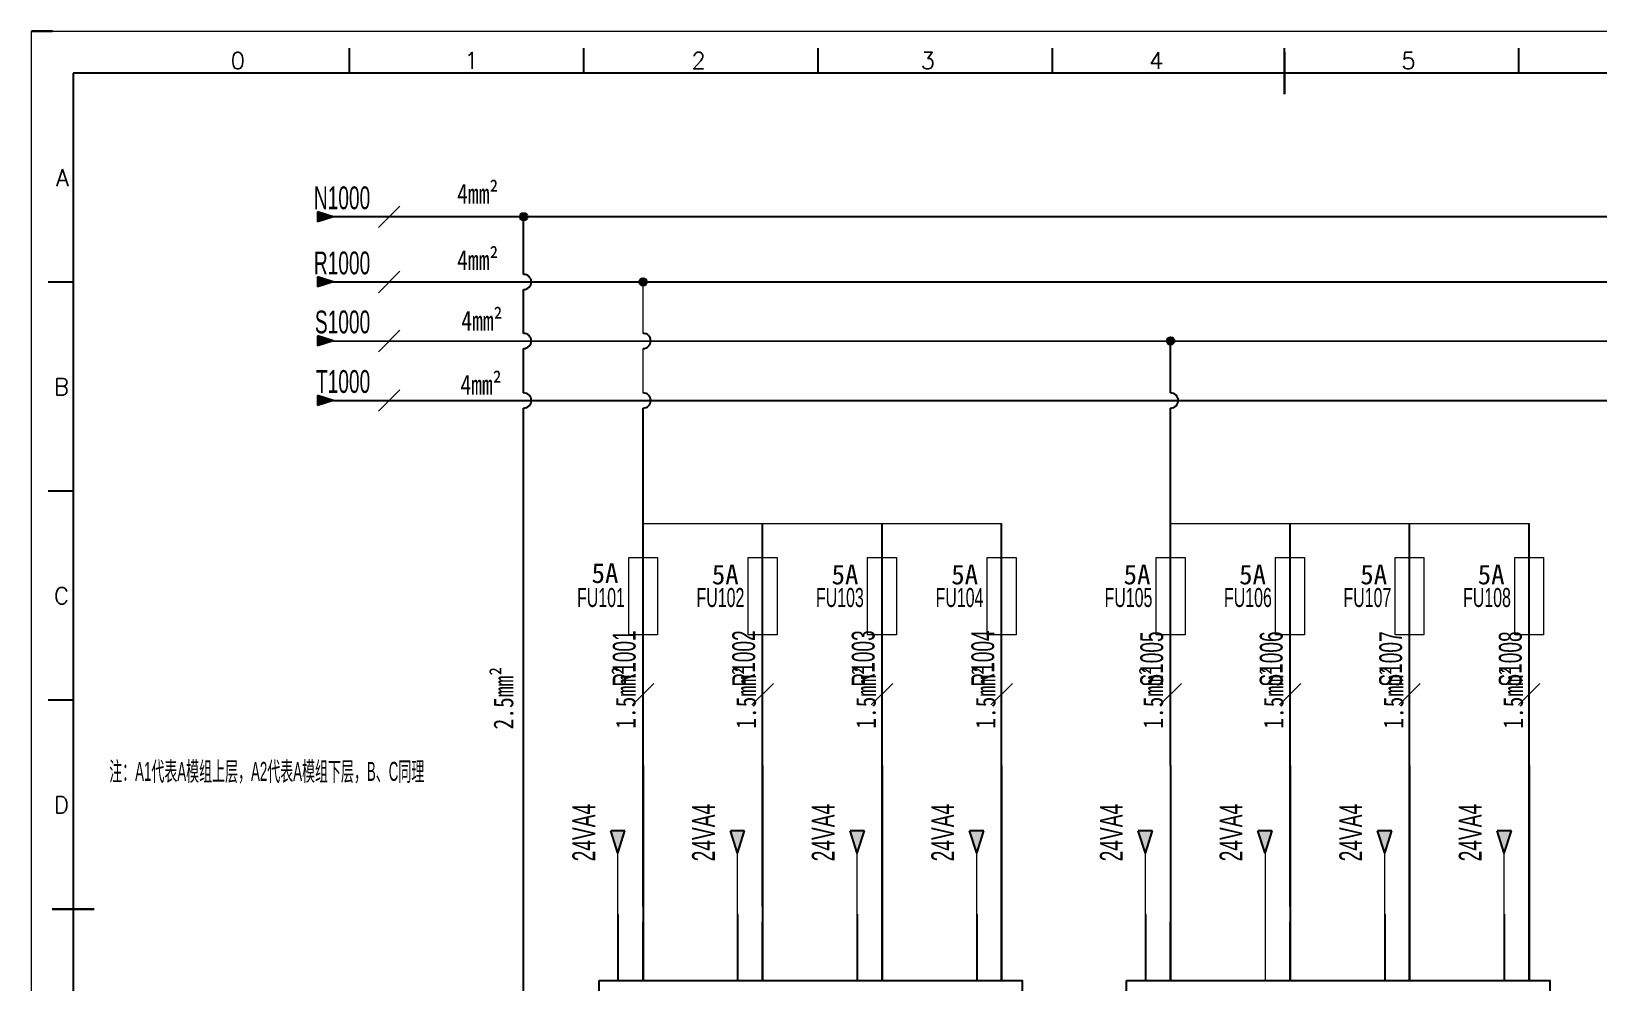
# Model space of a CAD drawing. Extents: x 38255 to 47052, y -6758 to -3353.
# Drawn here: x 39142.9 to 39348.9, y -4714.4 to -4589.3 of the extents above; entities that cross this region are included whole.
import ezdxf
from ezdxf.enums import TextEntityAlignment as Align

# ---------------------------------------------------------------- set-up
doc = ezdxf.new("R2010")
doc.units = 0
doc.header["$MEASUREMENT"] = 0
doc.layers.add('AE_BOR', color=1, linetype='Continuous')
doc.layers.add('细实线层', color=7, linetype='Continuous')
doc.layers.add('Dimension', color=3, linetype='Continuous', lineweight=13)
doc.layers.add('frame', color=7, linetype='Continuous', lineweight=15)
doc.styles.add('WD', font='romans.shx', dxfattribs={"bigfont": 'gbcbig.shx'})
doc.styles.add('工程字', font='')
doc.styles.add('样式 8', font='arial.ttf')
doc.styles.add('楷体', font='', dxfattribs={"width": 0.8})
doc.styles.get('工程字').set_extended_font_data('SimSun')
doc.styles.get('楷体').set_extended_font_data('STFangsong')

# ---------------------------------------------------------------- blocks, each defined once
blk = doc.blocks.new('电控横A4')
for p, q in [((292, -5), (5, -5)), ((5, -5), (5, -205))]:
    blk.add_line(p, q)
at = {"layer": 'AE_BOR', "lineweight": 30}
blk.add_line((2.53, 0), (0, 0), dxfattribs=at)
at = {"layer": 'AE_BOR', "color": 1, "lineweight": 15}
for p, q in [((0, 0), (297, 0)), ((0, -210), (0, 0))]:
    blk.add_line(p, q, dxfattribs=at)
at = {"layer": 'AE_BOR'}
for p, q in [((38.03, -5), (38.03, -2)), ((66.03, -5), (66.03, -2)), ((94.03, -5), (94.03, -2)), ((122.03, -5), (122.03, -2)), ((149.78, -5), (149.78, -2)), ((177.78, -5), (177.78, -2)), ((5, -30), (2, -30)), ((5, -55), (2, -55)), ((5, -80), (2, -80))]:
    blk.add_line(p, q, dxfattribs=at)
at = {"layer": 'AE_BOR', "color": 2, "lineweight": 30}
for p, q in [((149.78, -7.5), (149.78, -2.5)), ((2.5, -105), (7.5, -105))]:
    blk.add_line(p, q, dxfattribs=at)
at = {"layer": 'AE_BOR', "style": 'WD'}
for s, p in [('0', (24.67, -4.5)), ('1', (52.6, -4.5)), ('2', (79.75, -4.5)), ('3', (107.15, -4.5)), ('4', (134.45, -4.5)), ('5', (164.59, -4.5))]:
    blk.add_text(s, height=2, dxfattribs=at).set_placement(p, align=Align.CENTER)
for s, p in [('A', (4.5, -17.5)), ('B', (4.5, -42.5)), ('C', (4.5, -67.5)), ('D', (4.5, -92.5))]:
    blk.add_text(s, height=2, dxfattribs=at).set_placement(p, align=Align.MIDDLE_RIGHT)

msp = doc.modelspace()

# ---------------------------------------------------------------- hatches: boundary and pattern name
for points in [[(39180.528, -4613.042), (39182.571, -4613.697), (39180.528, -4614.352)], [(39180.528, -4621.608), (39182.571, -4622.263), (39180.528, -4622.917)], [(39180.528, -4629.37), (39182.571, -4630.025), (39180.528, -4630.679)], [(39180.528, -4638.514), (39180.528, -4637.204), (39182.571, -4637.859)], [(39219.066, -4694.483), (39220.001, -4697.401), (39220.936, -4694.483)], [(39234.801, -4694.483), (39235.737, -4697.401), (39236.672, -4694.483)], [(39250.539, -4694.483), (39251.474, -4697.401), (39252.409, -4694.483)], [(39266.249, -4694.483), (39267.184, -4697.401), (39268.119, -4694.483)], [(39288.414, -4694.483), (39289.349, -4697.401), (39290.284, -4694.483)], [(39304.149, -4694.483), (39305.085, -4697.401), (39306.02, -4694.483)], [(39319.887, -4694.483), (39320.822, -4697.401), (39321.758, -4694.483)], [(39335.597, -4694.483), (39336.532, -4697.401), (39337.468, -4694.483)]]:
    msp.add_hatch(color=256).paths.add_polyline_path(points)
at = {"lineweight": -2}
h = msp.add_hatch(color=0, dxfattribs=at)
edge = h.paths.add_edge_path()
edge.add_arc((39207.619, -4613.697), 0.5, 0, 360)
h = msp.add_hatch(color=0, dxfattribs=at)
edge = h.paths.add_edge_path()
edge.add_arc((39223.325, -4622.263), 0.5, 0, 360)
h = msp.add_hatch(color=0, dxfattribs=at)
edge = h.paths.add_edge_path()
edge.add_arc((39292.673, -4630.025), 0.5, 0, 360)

# ---------------------------------------------------------------- linework, layer by layer
for p, q in [((39182.571, -4613.697), (39180.528, -4613.042)), ((39180.528, -4613.042), (39180.528, -4614.352)), ((39182.571, -4613.697), (39180.528, -4614.352)), ((39182.571, -4622.263), (39180.528, -4621.608)), ((39180.528, -4621.608), (39180.528, -4622.917)), ((39182.571, -4622.263), (39180.528, -4622.917)), ((39182.571, -4622.263), (39401.955, -4622.267)), ((39182.571, -4630.025), (39180.528, -4629.37)), ((39180.528, -4629.37), (39180.528, -4630.679)), ((39182.571, -4630.025), (39180.528, -4630.679)), ((39182.571, -4630.025), (39401.955, -4630.063)), ((39182.571, -4637.859), (39180.528, -4637.204)), ((39180.528, -4637.204), (39180.528, -4638.514)), ((39182.571, -4637.859), (39180.528, -4638.514)), ((39182.571, -4637.859), (39401.955, -4637.859)), ((39223.325, -4685.883), (39223.325, -4706.445)), ((39239.03, -4685.883), (39239.03, -4706.445)), ((39254.735, -4685.883), (39254.735, -4714.153)), ((39270.46, -4685.883), (39270.46, -4714.153)), ((39292.673, -4685.883), (39292.673, -4706.445)), ((39308.378, -4685.883), (39308.378, -4706.445)), ((39324.083, -4685.883), (39324.083, -4714.153)), ((39339.808, -4685.883), (39339.808, -4714.153)), ((39220.001, -4697.401), (39219.066, -4694.483)), ((39220.936, -4694.483), (39219.066, -4694.483)), ((39220.001, -4697.401), (39220.936, -4694.483)), ((39235.737, -4697.401), (39234.801, -4694.483)), ((39236.672, -4694.483), (39234.801, -4694.483)), ((39235.737, -4697.401), (39236.672, -4694.483)), ((39251.474, -4697.401), (39250.539, -4694.483)), ((39252.409, -4694.483), (39250.539, -4694.483)), ((39251.474, -4697.401), (39252.409, -4694.483)), ((39267.184, -4697.401), (39266.249, -4694.483)), ((39268.119, -4694.483), (39266.249, -4694.483)), ((39267.184, -4697.401), (39268.119, -4694.483)), ((39289.349, -4697.401), (39288.414, -4694.483)), ((39290.284, -4694.483), (39288.414, -4694.483)), ((39289.349, -4697.401), (39290.284, -4694.483)), ((39305.085, -4697.401), (39304.149, -4694.483)), ((39306.02, -4694.483), (39304.149, -4694.483)), ((39305.085, -4697.401), (39306.02, -4694.483)), ((39320.822, -4697.401), (39319.887, -4694.483)), ((39321.758, -4694.483), (39319.887, -4694.483)), ((39320.822, -4697.401), (39321.758, -4694.483)), ((39336.532, -4697.401), (39335.597, -4694.483)), ((39337.468, -4694.483), (39335.597, -4694.483)), ((39336.532, -4697.401), (39337.468, -4694.483)), ((39220.001, -4705.445), (39220.001, -4714.153)), ((39235.737, -4705.445), (39235.737, -4714.153)), ((39251.474, -4705.445), (39251.474, -4714.153)), ((39267.184, -4705.445), (39267.184, -4714.153)), ((39289.349, -4705.445), (39289.349, -4714.153)), ((39320.822, -4705.445), (39320.822, -4714.153)), ((39336.532, -4705.445), (39336.532, -4714.153)), ((39223.325, -4706.445), (39223.325, -4714.153)), ((39239.03, -4706.445), (39239.03, -4714.153)), ((39292.673, -4706.445), (39292.673, -4714.153)), ((39308.378, -4706.445), (39308.378, -4714.153))]:
    msp.add_line(p, q)
at = {"color": 0}
msp.add_line((39401.955, -4613.701), (39182.571, -4613.697), dxfattribs=at)
at = {"color": 0, "ltscale": 2}
for p, q in [((39207.619, -4621.263), (39207.619, -4613.697)), ((39207.619, -4629.025), (39207.619, -4623.263)), ((39207.619, -4636.859), (39207.619, -4631.025)), ((39292.673, -4636.859), (39292.673, -4629.908)), ((39223.325, -4636.859), (39223.325, -4636.859)), ((39207.619, -4767.614), (39207.619, -4638.859)), ((39223.325, -4685.883), (39223.325, -4638.859)), ((39292.673, -4685.883), (39292.673, -4638.859)), ((39239.03, -4685.883), (39239.03, -4654.04)), ((39254.735, -4685.883), (39254.735, -4654.04)), ((39270.46, -4685.883), (39270.46, -4654.04)), ((39308.378, -4685.883), (39308.378, -4654.04)), ((39324.083, -4685.883), (39324.083, -4654.04)), ((39339.808, -4685.883), (39339.808, -4654.04)), ((39223.325, -4704.445), (39223.325, -4685.883)), ((39239.03, -4704.445), (39239.03, -4685.883)), ((39254.735, -4714.153), (39254.735, -4685.883)), ((39270.46, -4714.153), (39270.46, -4685.883)), ((39308.378, -4704.445), (39308.378, -4685.883)), ((39324.083, -4714.153), (39324.083, -4685.883)), ((39339.808, -4714.153), (39339.808, -4685.883)), ((39223.325, -4714.153), (39223.325, -4706.445)), ((39239.03, -4714.153), (39239.03, -4706.445)), ((39292.673, -4714.153), (39292.673, -4706.445)), ((39308.378, -4714.153), (39308.378, -4706.445))]:
    msp.add_line(p, q, dxfattribs=at)
at = {"lineweight": 0}
msp.add_line((39231.177, -4637.787), (39231.177, -4637.859), dxfattribs=at)
for points in [[(39217.527, -4714.153), (39273.164, -4714.153), (39273.164, -4723.928), (39217.527, -4723.928)], [(39286.875, -4714.153), (39342.512, -4714.153), (39342.512, -4723.928), (39286.875, -4723.928)]]:
    msp.add_lwpolyline(points, close=True)
at = {"color": 0, "lineweight": -2}
for centre in [(39207.619, -4613.697), (39223.325, -4622.263), (39292.673, -4630.025)]:
    msp.add_circle(centre, 0.5, dxfattribs=at)
for centre in [(39207.619, -4622.263), (39207.619, -4630.025), (39223.325, -4630.025), (39207.619, -4637.859), (39223.325, -4637.859), (39292.673, -4637.859)]:
    msp.add_arc(centre, 1, 270, 90, dxfattribs=at)
at = {"layer": 'Dimension', "lineweight": 0}
for p, q in [((39188.518, -4615.111), (39191.347, -4612.283)), ((39188.518, -4623.677), (39191.347, -4620.848)), ((39188.518, -4631.439), (39191.347, -4628.61)), ((39188.518, -4639.273), (39191.347, -4636.445)), ((39221.91, -4677.916), (39224.739, -4675.088)), ((39237.616, -4677.916), (39240.444, -4675.088)), ((39253.321, -4677.916), (39256.15, -4675.088)), ((39269.046, -4677.916), (39271.874, -4675.088)), ((39291.259, -4677.916), (39294.087, -4675.088)), ((39306.964, -4677.916), (39309.792, -4675.088)), ((39322.669, -4677.916), (39325.498, -4675.088)), ((39338.394, -4677.916), (39341.222, -4675.088))]:
    msp.add_line(p, q, dxfattribs=at)
at = {"layer": 'Dimension', "color": 0, "lineweight": 0}
for points in [[(39221.428, -4658.512), (39225.222, -4658.512), (39225.222, -4668.683), (39221.428, -4668.683)], [(39237.133, -4658.512), (39240.927, -4658.512), (39240.927, -4668.683), (39237.133, -4668.683)], [(39252.838, -4658.512), (39256.632, -4658.512), (39256.632, -4668.683), (39252.838, -4668.683)], [(39268.563, -4658.512), (39272.357, -4658.512), (39272.357, -4668.683), (39268.563, -4668.683)], [(39290.776, -4658.512), (39294.57, -4658.512), (39294.57, -4668.683), (39290.776, -4668.683)], [(39306.481, -4658.512), (39310.275, -4658.512), (39310.275, -4668.683), (39306.481, -4668.683)], [(39322.186, -4658.512), (39325.98, -4658.512), (39325.98, -4668.683), (39322.186, -4668.683)], [(39337.911, -4658.512), (39341.705, -4658.512), (39341.705, -4668.683), (39337.911, -4668.683)]]:
    msp.add_lwpolyline(points, close=True, dxfattribs=at)
at = {"layer": 'frame', "lineweight": 0}
for p, q in [((39223.325, -4629.025), (39223.325, -4622.263)), ((39223.325, -4636.859), (39223.325, -4631.025)), ((39305.085, -4697.401), (39305.085, -4714.153))]:
    msp.add_line(p, q, dxfattribs=at)
at = {"layer": 'frame', "color": 0, "lineweight": 0}
for p, q in [((39220.001, -4705.445), (39220.001, -4697.401)), ((39235.737, -4705.445), (39235.737, -4697.401)), ((39251.474, -4705.445), (39251.474, -4697.401)), ((39267.184, -4705.445), (39267.184, -4697.401)), ((39289.349, -4705.445), (39289.349, -4697.401)), ((39320.822, -4705.445), (39320.822, -4697.401)), ((39336.532, -4705.445), (39336.532, -4697.401))]:
    msp.add_line(p, q, dxfattribs=at)
at = {"layer": '细实线层', "lineweight": 0}
for p, q in [((39223.325, -4654.04), (39270.46, -4654.04)), ((39292.673, -4654.04), (39339.808, -4654.04))]:
    msp.add_line(p, q, dxfattribs=at)

# ---------------------------------------------------------------- block references
at = {"xscale": 1.1, "yscale": 1.1, "zscale": 1.1}
msp.add_blockref('电控横A4', (39142.897, -4589.295), dxfattribs=at)

# ---------------------------------------------------------------- texts
at = {"color": 3, "lineweight": 0, "style": '样式 8', "width": 0.5}
msp.add_text('注：A1代表A模组上层，A2代表A模组下层，B、C同理', height=2.5, dxfattribs=at).set_placement((39173.842, -4686.641), align=Align.MIDDLE)
at = {"color": 6, "lineweight": 0, "style": '样式 8', "width": 0.6}
for tag, p in [('FU101', (39220.926, -4665.025)), ('FU102', (39236.631, -4665.025)), ('FU103', (39252.336, -4665.025)), ('FU104', (39268.061, -4665.025)), ('FU105', (39290.274, -4665.025)), ('FU106', (39305.979, -4665.025)), ('FU107', (39321.684, -4665.025)), ('FU108', (39337.409, -4665.025))]:
    msp.add_attdef(tag, text='', height=2.5, dxfattribs=at).set_placement(p, align=Align.RIGHT)
at = {"layer": 'Dimension', "lineweight": 0, "style": '样式 8', "width": 0.6}
for s, p in [('N1000', (39187.448, -4612.697)), ('R1000', (39187.448, -4621.263)), ('S1000', (39187.448, -4629.025)), ('T1000', (39187.448, -4636.859))]:
    msp.add_text(s, height=3, dxfattribs=at).set_placement(p, align=Align.RIGHT)
for s, p in [('R1001', (39222.34, -4675.502)), ('R1002', (39238.045, -4675.502)), ('R1003', (39253.751, -4675.502)), ('R1004', (39269.476, -4675.502)), ('S1005', (39291.688, -4675.502)), ('S1006', (39307.393, -4675.502)), ('S1007', (39323.099, -4675.502)), ('S1008', (39338.824, -4675.502)), ('24VA4', (39217.026, -4698.475)), ('24VA4', (39232.761, -4698.475)), ('24VA4', (39248.499, -4698.475)), ('24VA4', (39264.209, -4698.475)), ('24VA4', (39286.374, -4698.475)), ('24VA4', (39302.109, -4698.475)), ('24VA4', (39317.847, -4698.475)), ('24VA4', (39333.557, -4698.475))]:
    msp.add_text(s, height=3, rotation=90, dxfattribs=at).set_placement(p)
at = {"layer": 'frame', "color": 0, "lineweight": 0}
note = msp.add_mtext_dynamic_manual_height_columns('4mm', width=6.94273, gutter_width=0, heights=[1.611, 0], dxfattribs=dict(at, insert=(39191.935, -4609.351), char_height=2.6, attachment_point=1, style='楷体'))
for column, words in zip(note.columns.linked_columns, ['²']):
    column.text = words
note = msp.add_mtext_dynamic_manual_height_columns('4mm', width=6.94273, gutter_width=0, heights=[1.611, 0], dxfattribs=dict(at, insert=(39191.935, -4618.084), char_height=2.6, attachment_point=1, style='楷体'))
for column, words in zip(note.columns.linked_columns, ['²']):
    column.text = words
note = msp.add_mtext_dynamic_manual_height_columns('4mm', width=6.94273, gutter_width=0, heights=[1.611, 0], dxfattribs=dict(at, insert=(39192.475, -4626.062), char_height=2.6, attachment_point=1, style='楷体'))
for column, words in zip(note.columns.linked_columns, ['²']):
    column.text = words
note = msp.add_mtext_dynamic_manual_height_columns('4mm', width=6.94273, gutter_width=0, heights=[1.611, 0], dxfattribs=dict(at, insert=(39192.367, -4634.471), char_height=2.6, attachment_point=1, style='楷体'))
for column, words in zip(note.columns.linked_columns, ['²']):
    column.text = words
at = {"layer": 'frame', "color": 0, "lineweight": 0, "char_height": 2.6, "width": 0.32001, "attachment_point": 1, "style": '工程字'}
for insert in [(39216.542, -4659.271), (39232.355, -4659.448), (39248.094, -4659.448), (39263.827, -4659.448), (39286.489, -4659.448), (39301.673, -4659.448), (39317.603, -4659.448), (39333.041, -4659.448)]:
    msp.add_mtext('{5A}', dxfattribs=dict(at, insert=insert))
at = {"layer": 'frame', "color": 0, "lineweight": 0}
note = msp.add_mtext_dynamic_manual_height_columns('2.5mm', width=7.45021, gutter_width=0.766, heights=[1.611, 0], dxfattribs=dict(at, insert=(39203.657, -4689.353), char_height=2.6, attachment_point=1, rotation=90, style='楷体'))
for column, words in zip(note.columns.linked_columns, ['²']):
    column.text = words
note = msp.add_mtext_dynamic_manual_height_columns('1.5mm', width=7.45021, gutter_width=0.766, heights=[1.611, 0], dxfattribs=dict(at, insert=(39219.725, -4689.275), char_height=2.6, attachment_point=1, rotation=90, style='楷体'))
for column, words in zip(note.columns.linked_columns, ['²']):
    column.text = words
note = msp.add_mtext_dynamic_manual_height_columns('1.5mm', width=7.45021, gutter_width=0.766, heights=[1.611, 0], dxfattribs=dict(at, insert=(39235.561, -4689.275), char_height=2.6, attachment_point=1, rotation=90, style='楷体'))
for column, words in zip(note.columns.linked_columns, ['²']):
    column.text = words
note = msp.add_mtext_dynamic_manual_height_columns('1.5mm', width=7.45021, gutter_width=0.766, heights=[1.611, 0], dxfattribs=dict(at, insert=(39251.319, -4689.275), char_height=2.6, attachment_point=1, rotation=90, style='楷体'))
for column, words in zip(note.columns.linked_columns, ['²']):
    column.text = words
note = msp.add_mtext_dynamic_manual_height_columns('1.5mm', width=7.45021, gutter_width=0.766, heights=[1.611, 0], dxfattribs=dict(at, insert=(39267.043, -4689.275), char_height=2.6, attachment_point=1, rotation=90, style='楷体'))
for column, words in zip(note.columns.linked_columns, ['²']):
    column.text = words
note = msp.add_mtext_dynamic_manual_height_columns('1.5mm', width=7.45021, gutter_width=0.766, heights=[1.611, 0], dxfattribs=dict(at, insert=(39289.073, -4689.275), char_height=2.6, attachment_point=1, rotation=90, style='楷体'))
for column, words in zip(note.columns.linked_columns, ['²']):
    column.text = words
note = msp.add_mtext_dynamic_manual_height_columns('1.5mm', width=7.45021, gutter_width=0.766, heights=[1.611, 0], dxfattribs=dict(at, insert=(39304.909, -4689.275), char_height=2.6, attachment_point=1, rotation=90, style='楷体'))
for column, words in zip(note.columns.linked_columns, ['²']):
    column.text = words
note = msp.add_mtext_dynamic_manual_height_columns('1.5mm', width=7.45021, gutter_width=0.766, heights=[1.611, 0], dxfattribs=dict(at, insert=(39320.667, -4689.275), char_height=2.6, attachment_point=1, rotation=90, style='楷体'))
for column, words in zip(note.columns.linked_columns, ['²']):
    column.text = words
note = msp.add_mtext_dynamic_manual_height_columns('1.5mm', width=7.45021, gutter_width=0.766, heights=[1.611, 0], dxfattribs=dict(at, insert=(39336.391, -4689.275), char_height=2.6, attachment_point=1, rotation=90, style='楷体'))
for column, words in zip(note.columns.linked_columns, ['²']):
    column.text = words

doc.saveas('drawing.dxf')
